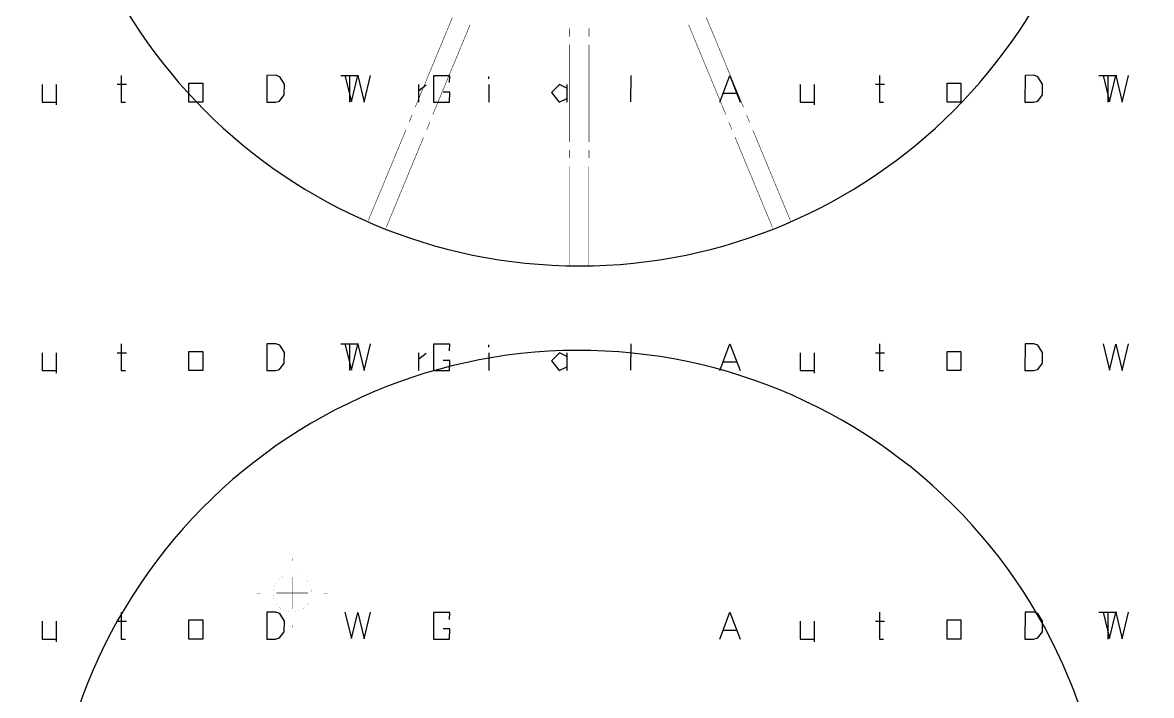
# Model space of a CAD drawing. Extents: x 0 to 595, y -1 to 841.
# Drawn here: x 128.9 to 305.9, y 201.3 to 306.8 of the extents above; entities that cross this region are included whole.
import ezdxf

# ---------------------------------------------------------------- set-up
doc = ezdxf.new("R2010")
doc.units = 0
doc.header["$MEASUREMENT"] = 0
doc.header["$XCLIPFRAME"] = 2
doc.linetypes.add('atContinuous2', pattern=[0])
for name, color, linetype in [('at_Entity', 7, 'Continuous'), ('at_Rect', 7, 'Continuous'), ('at_Solid', 7, 'Continuous'), ('at_Text', 7, 'Continuous')]:
    doc.layers.add(name, color=color, linetype=linetype)
picture_1 = doc.add_image_def('image1.jpg', size_in_pixel=(1446, 2048))

msp = doc.modelspace()

# ---------------------------------------------------------------- linework, layer by layer
at = {"color": 28}
for p, q in [((144.34, 298.56), (144.34, 294.35)), ((167.2, 298.56), (167.18, 294.35)), ((168.57, 298.57), (167.2, 298.56)), ((169.2, 298.34), (168.57, 298.57)), ((169.94, 297.17), (169.2, 298.34)), ((179.43, 298.53), (180.43, 294.4)), ((180.43, 294.4), (181.43, 298.51)), ((181.43, 298.51), (182.43, 294.35)), ((182.43, 294.35), (183.42, 298.53)), ((195.86, 298.49), (193.33, 298.49)), ((193.33, 298.49), (193.33, 294.35)), ((195.84, 297.43), (195.86, 298.49)), ((131.93, 297.13), (131.93, 294.35)), ((134.13, 297.13), (134.13, 293.93)), ((143.73, 297.15), (145.15, 297.15)), ((154.95, 297.33), (157.12, 297.33)), ((154.95, 294.35), (154.95, 297.33)), ((157.12, 297.33), (157.12, 294.35)), ((169.91, 295.49), (169.94, 297.17)), ((195.86, 295.93), (194.85, 295.93)), ((195.84, 294.35), (195.86, 295.93)), ((131.93, 294.35), (134.13, 294.35)), ((144.34, 294.35), (145, 294.35)), ((157.12, 294.35), (154.95, 294.35)), ((167.18, 294.35), (168.54, 294.35)), ((168.54, 294.35), (169.18, 294.52)), ((169.18, 294.52), (169.91, 295.49)), ((193.33, 294.35), (195.84, 294.35)), ((238.2, 210.19), (239.8, 214.4)), ((239.8, 214.4), (241.41, 210.19)), ((263.23, 214.4), (263.23, 210.19)), ((286.09, 214.4), (286.07, 210.19)), ((287.46, 214.42), (286.09, 214.4)), ((288.09, 214.19), (287.46, 214.42)), ((298.33, 214.38), (299.32, 210.25)), ((299.32, 210.25), (300.32, 214.36)), ((300.32, 214.36), (301.32, 210.2)), ((301.32, 210.2), (302.31, 214.38)), ((250.82, 212.98), (250.82, 210.19)), ((253.02, 212.98), (253.02, 209.77)), ((262.62, 212.99), (264.04, 212.99)), ((273.85, 213.18), (276.01, 213.18)), ((273.85, 210.19), (273.85, 213.18)), ((276.01, 213.18), (276.01, 210.19)), ((288.83, 213.01), (288.09, 214.19)), ((288.8, 211.34), (288.83, 213.01)), ((238.79, 211.59), (240.79, 211.59)), ((288.08, 210.36), (288.8, 211.34)), ((250.82, 210.19), (253.02, 210.19)), ((263.23, 210.19), (263.89, 210.19)), ((276.01, 210.19), (273.85, 210.19)), ((286.07, 210.19), (287.43, 210.19)), ((287.43, 210.19), (288.08, 210.36))]:
    msp.add_line(p, q, dxfattribs=at)
at = {"layer": 'at_Entity', "color": 28}
for p, q in [((297.66, 298.56), (300.45, 298.56)), ((299.05, 298.56), (299.05, 294.35)), ((178.77, 256.48), (181.55, 256.48)), ((180.15, 256.48), (180.15, 252.27)), ((190.96, 255.05), (190.96, 252.27)), ((191, 254.12), (192.18, 255)), ((201.99, 255.06), (201.99, 252.27)), ((202.01, 255.95), (202.01, 256.32)), ((213.07, 255.05), (211.81, 253.79)), ((214.23, 254.46), (213.07, 255.05)), ((214.22, 255.06), (214.22, 252.3)), ((224.25, 256.46), (224.23, 252.36)), ((211.81, 253.79), (213.03, 252.27)), ((213.03, 252.27), (214.23, 252.87))]:
    msp.add_line(p, q, dxfattribs=at)
at = {"layer": 'at_Entity', "color": 7}
for points in [[(196.28, 307.63, 0.0822, 0.0822, 0), (190.43, 293.54, 0.0822, 0.0822, 0)], [(199.05, 306.48, 0.0822, 0.0822, 0), (193.2, 292.4, 0.0822, 0.0822, 0)], [(233.32, 306.48, 0.0822, 0.0822, 0), (239.16, 292.4, 0.0822, 0.0822, 0)], [(236.09, 307.63, 0.0822, 0.0822, 0), (241.94, 293.54, 0.0822, 0.0822, 0)], [(214.68, 305.91, 0.0822, 0.0822, 0), (214.68, 304.64, 0.0822, 0.0822, 0)], [(217.69, 305.91, 0.0822, 0.0822, 0), (217.69, 304.64, 0.0822, 0.0822, 0)], [(214.68, 303.37, 0.0822, 0.0822, 0), (214.68, 288.12, 0.0822, 0.0822, 0)], [(217.69, 303.37, 0.0822, 0.0822, 0), (217.69, 288.12, 0.0822, 0.0822, 0)], [(189.96, 292.35, 0.0822, 0.0822, 0), (189.48, 291.19, 0.0822, 0.0822, 0)], [(242.41, 292.35, 0.0822, 0.0822, 0), (242.89, 291.19, 0.0822, 0.0822, 0)], [(192.74, 291.21, 0.0822, 0.0822, 0), (192.25, 290.05, 0.0822, 0.0822, 0)], [(239.63, 291.21, 0.0822, 0.0822, 0), (240.12, 290.05, 0.0822, 0.0822, 0)], [(188.99, 290, 0.0822, 0.0822, 0), (183.14, 275.92, 0.0822, 0.0822, 0)], [(191.76, 288.86, 0.0822, 0.0822, 0), (185.92, 274.77, 0.0822, 0.0822, 0)], [(240.6, 288.86, 0.0822, 0.0822, 0), (246.45, 274.77, 0.0822, 0.0822, 0)], [(243.38, 290, 0.0822, 0.0822, 0), (249.23, 275.92, 0.0822, 0.0822, 0)], [(214.68, 286.85, 0.0822, 0.0822, 0), (214.68, 285.58, 0.0822, 0.0822, 0)], [(217.69, 286.85, 0.0822, 0.0822, 0), (217.69, 285.58, 0.0822, 0.0822, 0)], [(214.68, 284.31, 0.0381, 0.0381, 0), (214.68, 269.06, 0.0381, 0.0381, 0), (214.68, 268.68, 0.0381, 0.0381, 0)], [(217.69, 284.31, 0.0381, 0.0381, 0), (217.69, 269.06, 0.0381, 0.0381, 0), (217.69, 268.68, 0.0381, 0.0381, 0)], [(183.14, 275.92, 0.0362, 0.0362, 0), (183.02, 275.58, 0.0362, 0.0362, 0)], [(185.92, 274.77, 0.0362, 0.0362, 0), (185.79, 274.44, 0.0362, 0.0362, 0)], [(246.45, 274.77, 0.0362, 0.0362, 0), (246.58, 274.44, 0.0362, 0.0362, 0)], [(249.23, 275.92, 0.0362, 0.0362, 0), (249.35, 275.58, 0.0362, 0.0362, 0)], [(171.16, 222.4, 0.0508, 0.0508, 0), (171.16, 222.91, 0.0508, 0.0508, 0)], [(169.19, 219.69, 0.00474, 0.00474, 0), (169.14, 219.66, 0.00474, 0.00474, 0), (169.1, 219.62, 0.00474, 0.00474, 0), (169.08, 219.58, 0.00474, 0.00474, 0), (169.04, 219.56, 0.00474, 0.00474, 0), (169, 219.52, 0.00474, 0.00474, 0), (168.97, 219.47, 0.00474, 0.00474, 0), (168.93, 219.45, 0.00474, 0.00474, 0), (168.89, 219.41, 0.00474, 0.00474, 0), (168.87, 219.37, 0.00474, 0.00474, 0)], [(169.36, 219.83, 0.0225, 0.0225, 0), (169.19, 219.69, 0.0225, 0.0225, 0)], [(169.55, 219.94, 0.003, 0.003, 0), (169.5, 219.94, 0.003, 0.003, 0), (169.48, 219.92, 0.003, 0.003, 0), (169.44, 219.9, 0.003, 0.003, 0), (169.42, 219.88, 0.003, 0.003, 0), (169.38, 219.86, 0.003, 0.003, 0), (169.36, 219.83, 0.003, 0.003, 0)], [(169.74, 220.07, 0.0229, 0.0229, 0), (169.55, 219.94, 0.0229, 0.0229, 0)], [(170.56, 220.36, 0.00212, 0.00212, 0), (170.52, 220.34, 0.00212, 0.00212, 0), (170.46, 220.34, 0.00212, 0.00212, 0), (170.41, 220.32, 0.00212, 0.00212, 0), (170.37, 220.32, 0.00212, 0.00212, 0), (170.35, 220.3, 0.00212, 0.00212, 0), (170.31, 220.3, 0.00212, 0.00212, 0), (170.27, 220.28, 0.00212, 0.00212, 0), (170.24, 220.28, 0.00212, 0.00212, 0), (170.2, 220.26, 0.00212, 0.00212, 0), (170.16, 220.26, 0.00212, 0.00212, 0), (170.14, 220.24, 0.00212, 0.00212, 0), (170.1, 220.24, 0.00212, 0.00212, 0), (170.05, 220.22, 0.00212, 0.00212, 0), (170.03, 220.19, 0.00212, 0.00212, 0), (169.99, 220.19, 0.00212, 0.00212, 0), (169.97, 220.17, 0.00212, 0.00212, 0), (169.93, 220.15, 0.00212, 0.00212, 0), (169.88, 220.15, 0.00212, 0.00212, 0), (169.86, 220.13, 0.00212, 0.00212, 0), (169.82, 220.11, 0.00212, 0.00212, 0), (169.8, 220.09, 0.00212, 0.00212, 0), (169.76, 220.09, 0.00212, 0.00212, 0), (169.74, 220.07, 0.00212, 0.00212, 0)], [(170.77, 220.38, 0.0213, 0.0213, 0), (170.56, 220.36, 0.0213, 0.0213, 0)], [(171.01, 220.41, 0.00474, 0.00474, 0), (170.82, 220.41, 0.00474, 0.00474, 0), (170.77, 220.38, 0.00474, 0.00474, 0)], [(171.16, 217.4, 0.0822, 0.0822, 0), (171.16, 219.9, 0.0822, 0.0822, 0)], [(171.88, 220.32, 0.00424, 0.00424, 0), (171.83, 220.34, 0.00424, 0.00424, 0), (171.77, 220.34, 0.00424, 0.00424, 0), (171.73, 220.36, 0.00424, 0.00424, 0), (171.66, 220.36, 0.00424, 0.00424, 0), (171.62, 220.38, 0.00424, 0.00424, 0), (171.52, 220.38, 0.00424, 0.00424, 0), (171.47, 220.41, 0.00424, 0.00424, 0), (171.43, 220.41, 0.00424, 0.00424, 0)], [(172.09, 220.26, 0.0221, 0.0221, 0), (171.88, 220.32, 0.0221, 0.0221, 0)], [(173.06, 219.73, 0.003, 0.003, 0), (173.02, 219.75, 0.003, 0.003, 0), (172.91, 219.86, 0.003, 0.003, 0), (172.87, 219.88, 0.003, 0.003, 0), (172.85, 219.9, 0.003, 0.003, 0), (172.81, 219.92, 0.003, 0.003, 0), (172.79, 219.94, 0.003, 0.003, 0), (172.74, 219.94, 0.003, 0.003, 0), (172.7, 219.98, 0.003, 0.003, 0), (172.62, 220.02, 0.003, 0.003, 0), (172.6, 220.05, 0.003, 0.003, 0), (172.55, 220.07, 0.003, 0.003, 0), (172.53, 220.09, 0.003, 0.003, 0), (172.49, 220.09, 0.003, 0.003, 0), (172.47, 220.11, 0.003, 0.003, 0), (172.43, 220.13, 0.003, 0.003, 0), (172.41, 220.15, 0.003, 0.003, 0), (172.36, 220.15, 0.003, 0.003, 0), (172.32, 220.17, 0.003, 0.003, 0), (172.3, 220.19, 0.003, 0.003, 0), (172.26, 220.19, 0.003, 0.003, 0), (172.24, 220.22, 0.003, 0.003, 0), (172.19, 220.24, 0.003, 0.003, 0), (172.15, 220.24, 0.003, 0.003, 0), (172.13, 220.26, 0.003, 0.003, 0), (172.09, 220.26, 0.003, 0.003, 0)], [(173.21, 219.58, 0.021, 0.021, 0), (173.06, 219.73, 0.021, 0.021, 0)], [(173.38, 219.43, 0.003, 0.003, 0), (173.36, 219.45, 0.003, 0.003, 0), (173.32, 219.47, 0.003, 0.003, 0), (173.29, 219.52, 0.003, 0.003, 0), (173.25, 219.56, 0.003, 0.003, 0), (173.21, 219.58, 0.003, 0.003, 0)], [(168.17, 217.78, 0.00474, 0.00474, 0), (168.15, 217.74, 0.00474, 0.00474, 0), (168.15, 217.55, 0.00474, 0.00474, 0)], [(168.19, 217.99, 0.0213, 0.0213, 0), (168.17, 217.78, 0.0213, 0.0213, 0)], [(168.49, 218.82, 0.00212, 0.00212, 0), (168.47, 218.8, 0.00212, 0.00212, 0), (168.47, 218.75, 0.00212, 0.00212, 0), (168.44, 218.73, 0.00212, 0.00212, 0), (168.42, 218.69, 0.00212, 0.00212, 0), (168.4, 218.67, 0.00212, 0.00212, 0), (168.4, 218.63, 0.00212, 0.00212, 0), (168.38, 218.58, 0.00212, 0.00212, 0), (168.36, 218.56, 0.00212, 0.00212, 0), (168.36, 218.52, 0.00212, 0.00212, 0), (168.34, 218.5, 0.00212, 0.00212, 0), (168.32, 218.46, 0.00212, 0.00212, 0), (168.32, 218.41, 0.00212, 0.00212, 0), (168.3, 218.39, 0.00212, 0.00212, 0), (168.3, 218.35, 0.00212, 0.00212, 0), (168.28, 218.31, 0.00212, 0.00212, 0), (168.28, 218.29, 0.00212, 0.00212, 0), (168.25, 218.25, 0.00212, 0.00212, 0), (168.25, 218.2, 0.00212, 0.00212, 0), (168.23, 218.18, 0.00212, 0.00212, 0), (168.23, 218.14, 0.00212, 0.00212, 0), (168.21, 218.1, 0.00212, 0.00212, 0), (168.21, 218.03, 0.00212, 0.00212, 0), (168.19, 217.99, 0.00212, 0.00212, 0)], [(168.61, 219.01, 0.0229, 0.0229, 0), (168.49, 218.82, 0.0229, 0.0229, 0)], [(168.72, 219.2, 0.003, 0.003, 0), (168.7, 219.18, 0.003, 0.003, 0), (168.68, 219.13, 0.003, 0.003, 0), (168.66, 219.11, 0.003, 0.003, 0), (168.64, 219.07, 0.003, 0.003, 0), (168.61, 219.05, 0.003, 0.003, 0), (168.61, 219.01, 0.003, 0.003, 0)], [(168.87, 219.37, 0.0225, 0.0225, 0), (168.72, 219.2, 0.0225, 0.0225, 0)], [(173.51, 219.26, 0.0212, 0.0212, 0), (173.38, 219.43, 0.0212, 0.0212, 0)], [(173.65, 219.07, 0.0241, 0.0241, 0), (173.51, 219.26, 0.0241, 0.0241, 0)], [(173.76, 218.88, 0.003, 0.003, 0), (173.72, 218.97, 0.003, 0.003, 0), (173.68, 219.01, 0.003, 0.003, 0), (173.68, 219.05, 0.003, 0.003, 0), (173.65, 219.07, 0.003, 0.003, 0)], [(173.87, 218.69, 0.0218, 0.0218, 0), (173.76, 218.88, 0.0218, 0.0218, 0)], [(174.12, 217.84, 0.00212, 0.00212, 0), (174.12, 217.89, 0.00212, 0.00212, 0), (174.1, 217.93, 0.00212, 0.00212, 0), (174.1, 217.99, 0.00212, 0.00212, 0), (174.08, 218.03, 0.00212, 0.00212, 0), (174.08, 218.1, 0.00212, 0.00212, 0), (174.06, 218.14, 0.00212, 0.00212, 0), (174.06, 218.18, 0.00212, 0.00212, 0), (174.04, 218.2, 0.00212, 0.00212, 0), (174.04, 218.25, 0.00212, 0.00212, 0), (174.01, 218.29, 0.00212, 0.00212, 0), (174.01, 218.31, 0.00212, 0.00212, 0), (173.99, 218.35, 0.00212, 0.00212, 0), (173.99, 218.39, 0.00212, 0.00212, 0), (173.97, 218.41, 0.00212, 0.00212, 0), (173.97, 218.46, 0.00212, 0.00212, 0), (173.95, 218.5, 0.00212, 0.00212, 0), (173.93, 218.52, 0.00212, 0.00212, 0), (173.93, 218.56, 0.00212, 0.00212, 0), (173.91, 218.58, 0.00212, 0.00212, 0), (173.89, 218.63, 0.00212, 0.00212, 0), (173.89, 218.67, 0.00212, 0.00212, 0), (173.87, 218.69, 0.00212, 0.00212, 0)], [(174.14, 217.63, 0.0213, 0.0213, 0), (174.12, 217.84, 0.0213, 0.0213, 0)], [(166.16, 217.4, 0.0508, 0.0508, 0), (165.65, 217.4, 0.0508, 0.0508, 0)], [(168.15, 217.12, 0.00424, 0.00424, 0), (168.15, 217.08, 0.00424, 0.00424, 0), (168.17, 217.04, 0.00424, 0.00424, 0), (168.17, 216.93, 0.00424, 0.00424, 0), (168.19, 216.89, 0.00424, 0.00424, 0), (168.19, 216.83, 0.00424, 0.00424, 0), (168.21, 216.78, 0.00424, 0.00424, 0), (168.21, 216.72, 0.00424, 0.00424, 0), (168.23, 216.68, 0.00424, 0.00424, 0)], [(168.23, 216.68, 0.0221, 0.0221, 0), (168.3, 216.47, 0.0221, 0.0221, 0)], [(168.3, 216.47, 0.003, 0.003, 0), (168.3, 216.42, 0.003, 0.003, 0), (168.32, 216.4, 0.003, 0.003, 0), (168.32, 216.36, 0.003, 0.003, 0), (168.34, 216.32, 0.003, 0.003, 0), (168.36, 216.3, 0.003, 0.003, 0), (168.36, 216.25, 0.003, 0.003, 0), (168.38, 216.23, 0.003, 0.003, 0), (168.4, 216.19, 0.003, 0.003, 0), (168.4, 216.15, 0.003, 0.003, 0), (168.42, 216.13, 0.003, 0.003, 0), (168.44, 216.09, 0.003, 0.003, 0), (168.47, 216.06, 0.003, 0.003, 0), (168.47, 216.02, 0.003, 0.003, 0), (168.49, 216, 0.003, 0.003, 0), (168.51, 215.96, 0.003, 0.003, 0), (168.53, 215.94, 0.003, 0.003, 0), (168.57, 215.85, 0.003, 0.003, 0), (168.61, 215.81, 0.003, 0.003, 0), (168.61, 215.77, 0.003, 0.003, 0), (168.64, 215.75, 0.003, 0.003, 0), (168.66, 215.7, 0.003, 0.003, 0), (168.68, 215.68, 0.003, 0.003, 0), (168.7, 215.64, 0.003, 0.003, 0), (168.8, 215.53, 0.003, 0.003, 0), (168.83, 215.49, 0.003, 0.003, 0)], [(171.16, 217.4, 0.0822, 0.0822, 0), (168.66, 217.4, 0.0822, 0.0822, 0)], [(171.16, 217.4, 0.0822, 0.0822, 0), (171.16, 214.9, 0.0822, 0.0822, 0)], [(171.16, 217.4, 0.0822, 0.0822, 0), (173.65, 217.4, 0.0822, 0.0822, 0)], [(173.65, 215.75, 0.00212, 0.00212, 0), (173.68, 215.77, 0.00212, 0.00212, 0), (173.68, 215.81, 0.00212, 0.00212, 0), (173.72, 215.85, 0.00212, 0.00212, 0), (173.74, 215.89, 0.00212, 0.00212, 0), (173.76, 215.94, 0.00212, 0.00212, 0), (173.78, 215.96, 0.00212, 0.00212, 0), (173.8, 216, 0.00212, 0.00212, 0), (173.82, 216.02, 0.00212, 0.00212, 0), (173.82, 216.06, 0.00212, 0.00212, 0), (173.85, 216.09, 0.00212, 0.00212, 0), (173.87, 216.13, 0.00212, 0.00212, 0), (173.89, 216.15, 0.00212, 0.00212, 0), (173.89, 216.19, 0.00212, 0.00212, 0), (173.91, 216.23, 0.00212, 0.00212, 0), (173.93, 216.25, 0.00212, 0.00212, 0), (173.93, 216.3, 0.00212, 0.00212, 0), (173.95, 216.32, 0.00212, 0.00212, 0), (173.97, 216.36, 0.00212, 0.00212, 0), (173.97, 216.4, 0.00212, 0.00212, 0), (173.99, 216.42, 0.00212, 0.00212, 0), (173.99, 216.47, 0.00212, 0.00212, 0), (174.01, 216.51, 0.00212, 0.00212, 0), (174.01, 216.53, 0.00212, 0.00212, 0), (174.04, 216.57, 0.00212, 0.00212, 0), (174.04, 216.61, 0.00212, 0.00212, 0), (174.06, 216.64, 0.00212, 0.00212, 0), (174.06, 216.68, 0.00212, 0.00212, 0), (174.08, 216.72, 0.00212, 0.00212, 0), (174.08, 216.78, 0.00212, 0.00212, 0), (174.1, 216.83, 0.00212, 0.00212, 0), (174.1, 216.89, 0.00212, 0.00212, 0), (174.12, 216.93, 0.00212, 0.00212, 0), (174.12, 217.04, 0.00212, 0.00212, 0), (174.14, 217.08, 0.00212, 0.00212, 0), (174.14, 217.38, 0.00212, 0.00212, 0), (174.16, 217.42, 0.00212, 0.00212, 0)], [(174.16, 217.4, 0.00474, 0.00474, 0), (174.14, 217.44, 0.00474, 0.00474, 0), (174.14, 217.63, 0.00474, 0.00474, 0)], [(176.15, 217.4, 0.0508, 0.0508, 0), (176.66, 217.4, 0.0508, 0.0508, 0)], [(168.83, 215.49, 0.021, 0.021, 0), (168.97, 215.34, 0.021, 0.021, 0)], [(168.97, 215.34, 0.003, 0.003, 0), (169, 215.3, 0.003, 0.003, 0), (169.04, 215.26, 0.003, 0.003, 0), (169.08, 215.24, 0.003, 0.003, 0), (169.1, 215.2, 0.003, 0.003, 0), (169.12, 215.17, 0.003, 0.003, 0)], [(169.12, 215.17, 0.0212, 0.0212, 0), (169.29, 215.05, 0.0212, 0.0212, 0)], [(169.29, 215.05, 0.0241, 0.0241, 0), (169.48, 214.9, 0.0241, 0.0241, 0)], [(169.48, 214.9, 0.003, 0.003, 0), (169.5, 214.88, 0.003, 0.003, 0), (169.55, 214.88, 0.003, 0.003, 0), (169.57, 214.86, 0.003, 0.003, 0), (169.59, 214.84, 0.003, 0.003, 0), (169.67, 214.79, 0.003, 0.003, 0)], [(169.67, 214.79, 0.0218, 0.0218, 0), (169.86, 214.69, 0.0218, 0.0218, 0)], [(169.86, 214.69, 0.00212, 0.00212, 0), (169.88, 214.67, 0.00212, 0.00212, 0), (169.93, 214.67, 0.00212, 0.00212, 0), (169.97, 214.64, 0.00212, 0.00212, 0), (169.99, 214.62, 0.00212, 0.00212, 0), (170.03, 214.62, 0.00212, 0.00212, 0), (170.05, 214.6, 0.00212, 0.00212, 0), (170.1, 214.58, 0.00212, 0.00212, 0), (170.14, 214.58, 0.00212, 0.00212, 0), (170.16, 214.56, 0.00212, 0.00212, 0), (170.2, 214.56, 0.00212, 0.00212, 0), (170.24, 214.54, 0.00212, 0.00212, 0), (170.27, 214.54, 0.00212, 0.00212, 0), (170.31, 214.52, 0.00212, 0.00212, 0), (170.35, 214.52, 0.00212, 0.00212, 0), (170.37, 214.5, 0.00212, 0.00212, 0), (170.41, 214.5, 0.00212, 0.00212, 0), (170.46, 214.48, 0.00212, 0.00212, 0), (170.52, 214.48, 0.00212, 0.00212, 0), (170.56, 214.45, 0.00212, 0.00212, 0), (170.63, 214.45, 0.00212, 0.00212, 0), (170.67, 214.43, 0.00212, 0.00212, 0), (170.71, 214.43, 0.00212, 0.00212, 0)], [(170.71, 214.43, 0.0213, 0.0213, 0), (170.92, 214.41, 0.0213, 0.0213, 0)], [(170.92, 214.41, 0.00212, 0.00212, 0), (171.11, 214.41, 0.00212, 0.00212, 0), (171.16, 214.39, 0.00212, 0.00212, 0), (171.18, 214.41, 0.00212, 0.00212, 0), (171.47, 214.41, 0.00212, 0.00212, 0), (171.52, 214.43, 0.00212, 0.00212, 0), (171.62, 214.43, 0.00212, 0.00212, 0), (171.66, 214.45, 0.00212, 0.00212, 0), (171.73, 214.45, 0.00212, 0.00212, 0), (171.77, 214.48, 0.00212, 0.00212, 0), (171.83, 214.48, 0.00212, 0.00212, 0), (171.88, 214.5, 0.00212, 0.00212, 0), (171.92, 214.5, 0.00212, 0.00212, 0), (171.94, 214.52, 0.00212, 0.00212, 0), (171.98, 214.52, 0.00212, 0.00212, 0), (172.02, 214.54, 0.00212, 0.00212, 0), (172.05, 214.54, 0.00212, 0.00212, 0), (172.09, 214.56, 0.00212, 0.00212, 0), (172.13, 214.56, 0.00212, 0.00212, 0), (172.15, 214.58, 0.00212, 0.00212, 0), (172.19, 214.58, 0.00212, 0.00212, 0), (172.24, 214.6, 0.00212, 0.00212, 0), (172.26, 214.62, 0.00212, 0.00212, 0), (172.3, 214.62, 0.00212, 0.00212, 0), (172.32, 214.64, 0.00212, 0.00212, 0), (172.36, 214.67, 0.00212, 0.00212, 0), (172.41, 214.67, 0.00212, 0.00212, 0), (172.43, 214.69, 0.00212, 0.00212, 0), (172.47, 214.71, 0.00212, 0.00212, 0), (172.49, 214.73, 0.00212, 0.00212, 0), (172.53, 214.73, 0.00212, 0.00212, 0), (172.55, 214.75, 0.00212, 0.00212, 0), (172.6, 214.77, 0.00212, 0.00212, 0), (172.62, 214.79, 0.00212, 0.00212, 0), (172.7, 214.84, 0.00212, 0.00212, 0), (172.72, 214.86, 0.00212, 0.00212, 0), (172.74, 214.88, 0.00212, 0.00212, 0), (172.79, 214.88, 0.00212, 0.00212, 0), (172.81, 214.9, 0.00212, 0.00212, 0)], [(172.81, 214.9, 0.0318, 0.0318, 0), (173.06, 215.09, 0.0318, 0.0318, 0)], [(173.06, 215.09, 0.003, 0.003, 0), (173.1, 215.13, 0.003, 0.003, 0), (173.15, 215.15, 0.003, 0.003, 0), (173.19, 215.2, 0.003, 0.003, 0), (173.21, 215.24, 0.003, 0.003, 0), (173.25, 215.26, 0.003, 0.003, 0), (173.29, 215.3, 0.003, 0.003, 0), (173.32, 215.34, 0.003, 0.003, 0), (173.36, 215.36, 0.003, 0.003, 0), (173.38, 215.39, 0.003, 0.003, 0), (173.4, 215.41, 0.003, 0.003, 0), (173.42, 215.45, 0.003, 0.003, 0), (173.46, 215.49, 0.003, 0.003, 0)], [(173.46, 215.49, 0.0318, 0.0318, 0), (173.65, 215.75, 0.0318, 0.0318, 0)], [(171.16, 212.4, 0.0508, 0.0508, 0), (171.16, 211.89, 0.0508, 0.0508, 0)]]:
    msp.add_lwpolyline(points, format="xyseb", dxfattribs=at)
at = {"layer": 'at_Entity', "color": 7, "linetype": 'atContinuous2'}
for centre, radius, start, end in [((216.24, 351.83), 83.14, 180.0588, 269.9624), ((216.1, 351.82), 83.14, 270.0592, 359.962), ((216.21, 172.37), 83.09, 96.3574, 192.6459), ((216.12, 172.31), 83.13, 0.0437, 96.2884)]:
    msp.add_arc(centre, radius, start, end, dxfattribs=at)
at = {"layer": 'at_Rect', "color": 28}
for p, q in [((178.77, 298.56), (181.55, 298.56)), ((180.15, 298.56), (180.15, 294.35)), ((202.01, 298.03), (202.01, 298.4)), ((224.25, 298.54), (224.23, 294.43)), ((190.96, 297.13), (190.96, 294.35)), ((191, 296.19), (192.18, 297.08)), ((201.99, 297.14), (201.99, 294.35)), ((213.07, 297.13), (211.81, 295.87)), ((211.81, 295.87), (213.03, 294.35)), ((214.23, 296.53), (213.07, 297.13)), ((214.22, 297.14), (214.22, 294.37)), ((213.03, 294.35), (214.23, 294.95)), ((297.66, 214.4), (300.45, 214.4)), ((299.05, 214.4), (299.05, 210.19))]:
    msp.add_line(p, q, dxfattribs=at)
at = {"layer": 'at_Solid', "color": 28}
for p, q in [((238.2, 252.27), (239.8, 256.48)), ((239.8, 256.48), (241.41, 252.27)), ((250.82, 255.05), (250.82, 252.27)), ((253.02, 255.05), (253.02, 251.85)), ((262.62, 255.07), (264.04, 255.07)), ((263.23, 256.48), (263.23, 252.27)), ((273.85, 255.26), (276.01, 255.26)), ((273.85, 252.27), (273.85, 255.26)), ((276.01, 255.26), (276.01, 252.27)), ((286.09, 256.48), (286.07, 252.27)), ((287.46, 256.49), (286.09, 256.48)), ((288.09, 256.26), (287.46, 256.49)), ((288.83, 255.09), (288.09, 256.26)), ((288.8, 253.41), (288.83, 255.09)), ((298.33, 256.46), (299.32, 252.33)), ((299.32, 252.33), (300.32, 256.43)), ((300.32, 256.43), (301.32, 252.28)), ((301.32, 252.28), (302.31, 256.46)), ((238.79, 253.67), (240.79, 253.67)), ((288.08, 252.44), (288.8, 253.41)), ((250.82, 252.27), (253.02, 252.27)), ((263.23, 252.27), (263.89, 252.27)), ((276.01, 252.27), (273.85, 252.27)), ((286.07, 252.27), (287.43, 252.27)), ((287.43, 252.27), (288.08, 252.44)), ((144.34, 214.4), (144.34, 210.19)), ((167.2, 214.4), (167.18, 210.19)), ((168.57, 214.42), (167.2, 214.4)), ((169.2, 214.19), (168.57, 214.42)), ((179.43, 214.38), (180.43, 210.25)), ((180.43, 210.25), (181.43, 214.36)), ((181.43, 214.36), (182.43, 210.2)), ((182.43, 210.2), (183.42, 214.38)), ((195.86, 214.34), (193.33, 214.34)), ((193.33, 214.34), (193.33, 210.19)), ((195.84, 213.27), (195.86, 214.34)), ((131.93, 212.98), (131.93, 210.19)), ((134.13, 212.98), (134.13, 209.77)), ((143.73, 212.99), (145.15, 212.99)), ((154.95, 213.18), (157.12, 213.18)), ((154.95, 210.19), (154.95, 213.18)), ((157.12, 213.18), (157.12, 210.19)), ((169.94, 213.01), (169.2, 214.19)), ((169.91, 211.34), (169.94, 213.01)), ((169.18, 210.36), (169.91, 211.34)), ((195.86, 211.77), (194.85, 211.77)), ((195.84, 210.19), (195.86, 211.77)), ((131.93, 210.19), (134.13, 210.19)), ((144.34, 210.19), (145, 210.19)), ((157.12, 210.19), (154.95, 210.19)), ((167.18, 210.19), (168.54, 210.19)), ((168.54, 210.19), (169.18, 210.36)), ((193.33, 210.19), (195.84, 210.19))]:
    msp.add_line(p, q, dxfattribs=at)
at = {"layer": 'at_Text', "color": 28}
for p, q in [((238.2, 294.35), (239.8, 298.56)), ((239.8, 298.56), (241.41, 294.35)), ((263.23, 298.56), (263.23, 294.35)), ((286.09, 298.56), (286.07, 294.35)), ((287.46, 298.57), (286.09, 298.56)), ((288.09, 298.34), (287.46, 298.57)), ((288.83, 297.17), (288.09, 298.34)), ((298.33, 298.53), (299.32, 294.4)), ((299.32, 294.4), (300.32, 298.51)), ((300.32, 298.51), (301.32, 294.35)), ((301.32, 294.35), (302.31, 298.53)), ((238.79, 295.75), (240.79, 295.75)), ((250.82, 297.13), (250.82, 294.35)), ((253.02, 297.13), (253.02, 293.93)), ((262.62, 297.15), (264.04, 297.15)), ((273.85, 297.33), (276.01, 297.33)), ((273.85, 294.35), (273.85, 297.33)), ((276.01, 297.33), (276.01, 294.35)), ((288.8, 295.49), (288.83, 297.17)), ((250.82, 294.35), (253.02, 294.35)), ((263.23, 294.35), (263.89, 294.35)), ((276.01, 294.35), (273.85, 294.35)), ((286.07, 294.35), (287.43, 294.35)), ((287.43, 294.35), (288.08, 294.52)), ((288.08, 294.52), (288.8, 295.49)), ((131.93, 255.05), (131.93, 252.27)), ((134.13, 255.05), (134.13, 251.85)), ((143.73, 255.07), (145.15, 255.07)), ((144.34, 256.48), (144.34, 252.27)), ((154.95, 255.26), (157.12, 255.26)), ((154.95, 252.27), (154.95, 255.26)), ((157.12, 255.26), (157.12, 252.27)), ((167.2, 256.48), (167.18, 252.27)), ((168.57, 256.49), (167.2, 256.48)), ((169.2, 256.26), (168.57, 256.49)), ((169.94, 255.09), (169.2, 256.26)), ((169.91, 253.41), (169.94, 255.09)), ((179.43, 256.46), (180.43, 252.33)), ((180.43, 252.33), (181.43, 256.43)), ((181.43, 256.43), (182.43, 252.28)), ((182.43, 252.28), (183.42, 256.46)), ((195.86, 256.42), (193.33, 256.42)), ((193.33, 256.42), (193.33, 252.27)), ((195.84, 255.35), (195.86, 256.42)), ((169.18, 252.44), (169.91, 253.41)), ((195.86, 253.85), (194.85, 253.85)), ((195.84, 252.27), (195.86, 253.85)), ((131.93, 252.27), (134.13, 252.27)), ((144.34, 252.27), (145, 252.27)), ((157.12, 252.27), (154.95, 252.27)), ((167.18, 252.27), (168.54, 252.27)), ((168.54, 252.27), (169.18, 252.44)), ((193.33, 252.27), (195.84, 252.27))]:
    msp.add_line(p, q, dxfattribs=at)

# ---------------------------------------------------------------- pictures from other files: only their frames are drawn
image = msp.add_image(picture_1, insert=(0, 0.01), size_in_units=(594.46, 841.54))
image.set_boundary_path([(0.026, 2047.983), (1446.026, 2047.983), (1446.026, -0.017), (0.026, -0.017), (0.026, 2047.983)])

doc.saveas('drawing.dxf')
